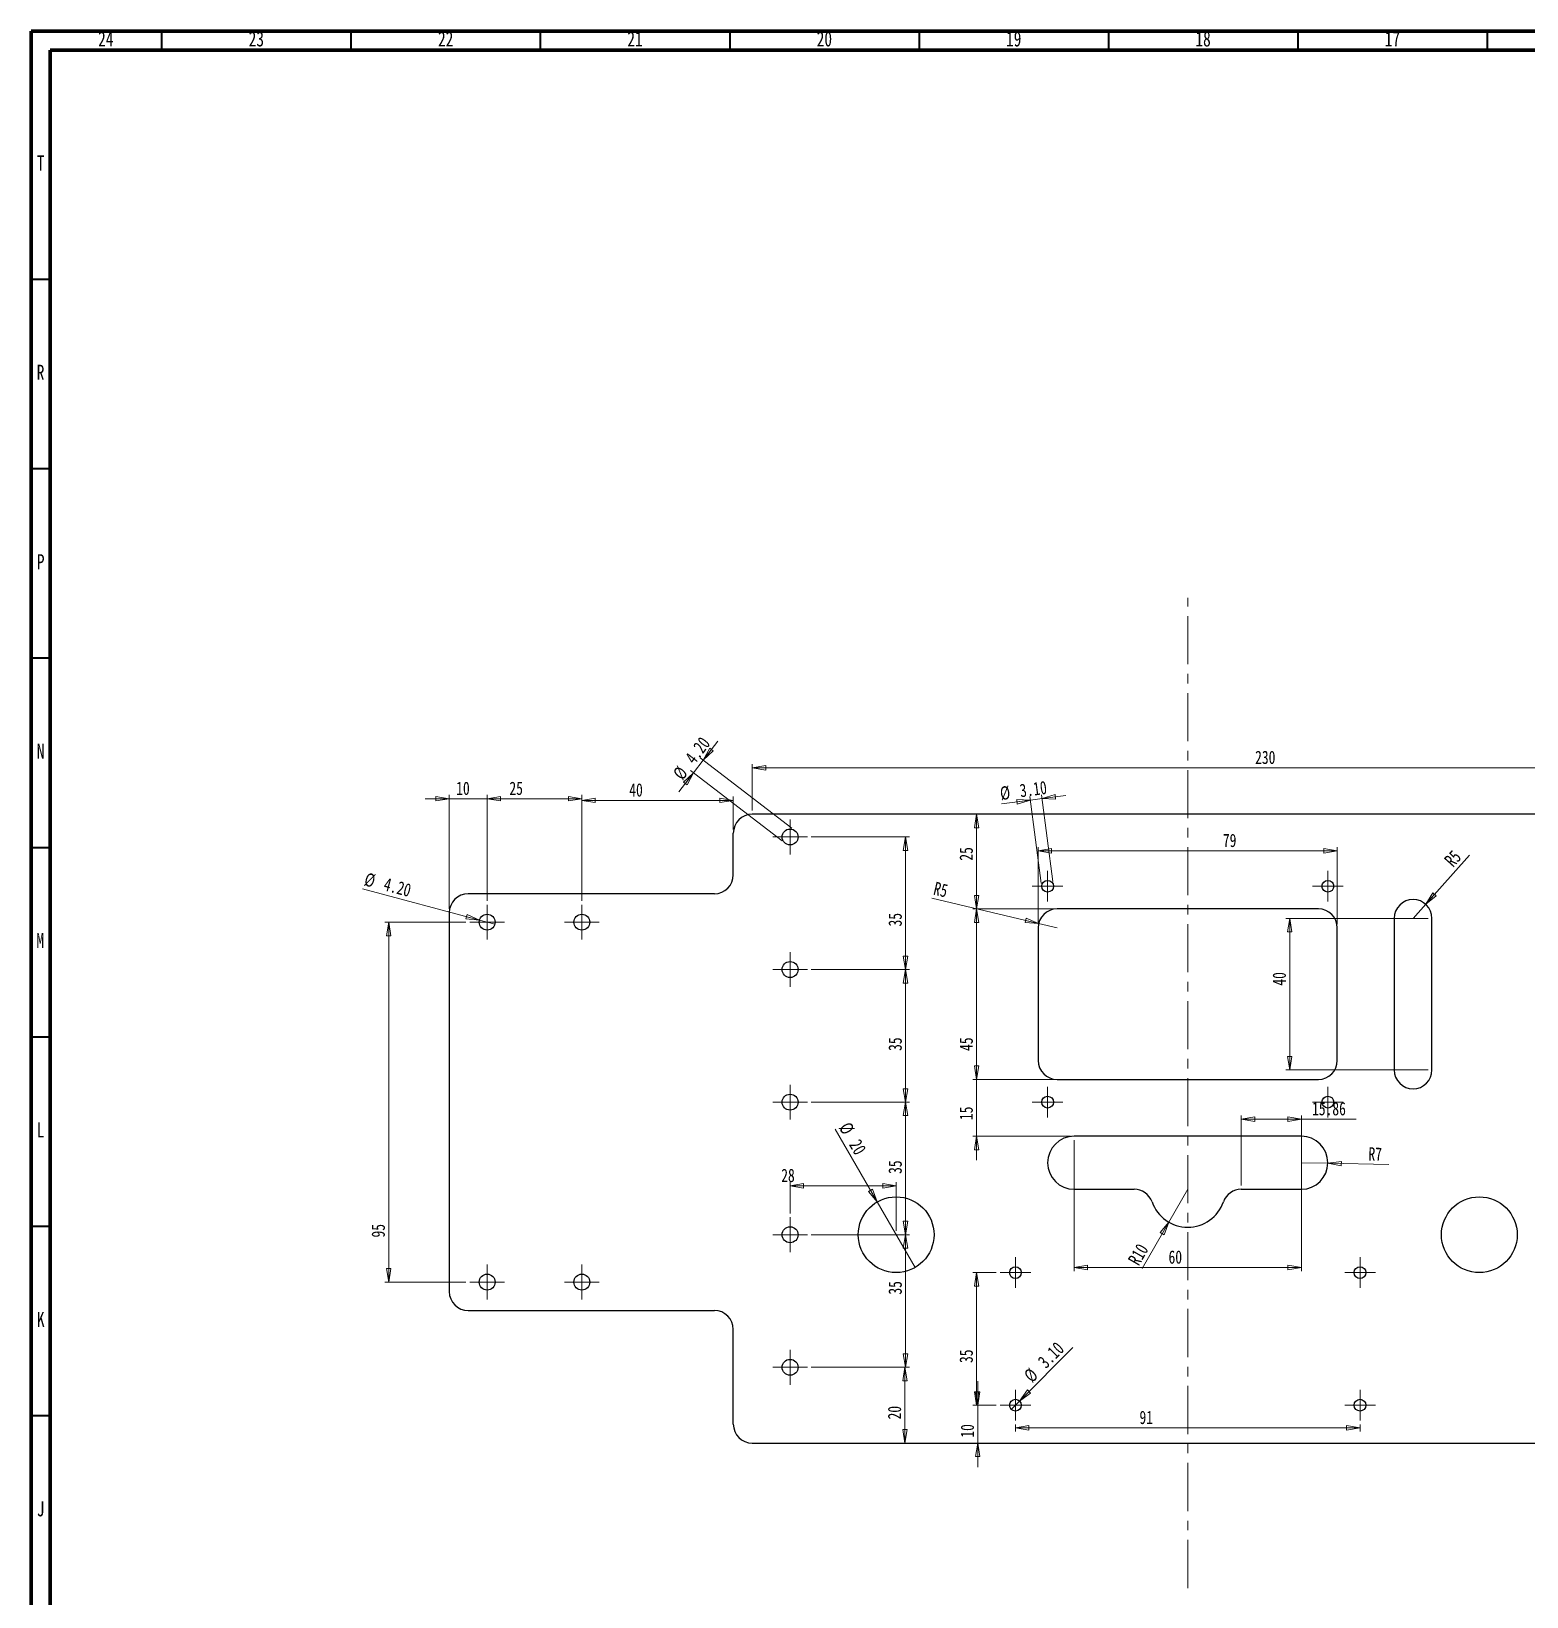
# Model space of a CAD drawing. Header units: millimetres. Extents: x 15 to 1184, y 5 to 836.
# Drawn here: x 15 to 409.9, y 422.8 to 836 of the extents above; entities that cross this region are included whole.
import ezdxf

# ---------------------------------------------------------------- set-up
doc = ezdxf.new("R2010")
doc.units = ezdxf.units.MM
doc.linetypes.add('CENTERX2', pattern=[20.32, 12.7, -2.54, 2.54, -2.54])
doc.styles.add('SLDTEXTSTYLE0', font='TXT', dxfattribs={"width": 0.75})
doc.dimstyles.new('SLDDIMSTYLE0', dxfattribs={"dimtxt": 3.5, "dimasz": 3.556, "dimexe": 0, "dimexo": 0.0625, "dimgap": 0.875, "dimtad": 1, "dimrnd": 1e-09, "dimzin": 12, "dimdsep": 46, "dimtxsty": 'SLDTEXTSTYLE0', "dimblk1": 'CLOSED', "dimblk2": 'CLOSED', "dimsah": 1, "dimcen": 0.09, "dimadec": 0, "dimazin": 3, "dimtfac": 1, "dimtofl": 0, "dimtmove": 0, "dimatfit": 3, "dimldrblk": 'CLOSED', "dimfxl": 1, "dimfrac": 2, "dimtolj": 1, "dimtzin": 12, "dimarcsym": 0})
doc.dimstyles.new('SLDDIMSTYLE1', dxfattribs={"dimtxt": 3.5, "dimasz": 3.556, "dimexe": 0, "dimexo": 0.0625, "dimgap": 0.875, "dimtad": 1, "dimrnd": 1e-09, "dimzin": 12, "dimdsep": 46, "dimtxsty": 'SLDTEXTSTYLE0', "dimblk1": 'CLOSED', "dimblk2": 'CLOSED', "dimsah": 1, "dimcen": 0.09, "dimadec": 0, "dimazin": 3, "dimtfac": 1, "dimtmove": 0, "dimatfit": 0, "dimldrblk": 'CLOSED', "dimfxl": 1, "dimfrac": 2, "dimtolj": 1, "dimtzin": 12, "dimarcsym": 0})
doc.dimstyles.new('SLDDIMSTYLE2', dxfattribs={"dimtxt": 3.5, "dimasz": 3.556, "dimexe": 0, "dimexo": 0.0625, "dimgap": 0.875, "dimtad": 1, "dimrnd": 1e-09, "dimzin": 4, "dimdsep": 46, "dimtxsty": 'SLDTEXTSTYLE0', "dimblk1": 'NONE', "dimblk2": 'CLOSED', "dimsah": 1, "dimcen": 0, "dimadec": 0, "dimazin": 1, "dimtfac": 1, "dimtmove": 0, "dimatfit": 3, "dimldrblk": 'NONE', "dimfxl": 1, "dimfrac": 2, "dimtolj": 1, "dimtzin": 12, "dimarcsym": 0})
doc.dimstyles.new('SLDDIMSTYLE3', dxfattribs={"dimtxt": 3.5, "dimasz": 3.556, "dimexe": 0, "dimexo": 0.0625, "dimgap": 0.875, "dimtad": 1, "dimrnd": 1e-09, "dimzin": 4, "dimdsep": 46, "dimtxsty": 'SLDTEXTSTYLE0', "dimblk1": 'CLOSED', "dimblk2": 'CLOSED', "dimsah": 1, "dimcen": 0.09, "dimadec": 0, "dimazin": 1, "dimtfac": 1, "dimtmove": 0, "dimatfit": 0, "dimldrblk": 'CLOSED', "dimfxl": 1, "dimfrac": 2, "dimtolj": 1, "dimtzin": 12, "dimarcsym": 0})
doc.dimstyles.new('SLDDIMSTYLE4', dxfattribs={"dimtxt": 3.5, "dimasz": 3.556, "dimexe": 0, "dimexo": 0.0625, "dimgap": 0.875, "dimtad": 1, "dimrnd": 1e-09, "dimzin": 12, "dimdsep": 46, "dimtxsty": 'SLDTEXTSTYLE0', "dimblk1": 'CLOSED', "dimblk2": 'CLOSED', "dimsah": 1, "dimcen": 0, "dimadec": 0, "dimazin": 3, "dimtfac": 1, "dimtofl": 0, "dimtmove": 0, "dimatfit": 3, "dimldrblk": 'CLOSED', "dimfxl": 1, "dimfrac": 2, "dimtolj": 1, "dimtzin": 12, "dimarcsym": 0})
doc.dimstyles.new('SLDDIMSTYLE5', dxfattribs={"dimtxt": 3.5, "dimasz": 3.556, "dimexe": 0, "dimexo": 0.0625, "dimgap": 0.875, "dimtad": 1, "dimrnd": 1e-09, "dimzin": 12, "dimdsep": 46, "dimtxsty": 'SLDTEXTSTYLE0', "dimblk1": 'NONE', "dimblk2": 'CLOSED', "dimsah": 1, "dimcen": 0, "dimadec": 0, "dimazin": 3, "dimtfac": 1, "dimtmove": 0, "dimatfit": 3, "dimldrblk": 'NONE', "dimfxl": 1, "dimfrac": 2, "dimtolj": 1, "dimtzin": 12, "dimarcsym": 0})

# ---------------------------------------------------------------- blocks, each defined once
blk = doc.blocks.new('_Closed')
at = {"color": 0, "linetype": 'ByBlock', "lineweight": -2}
for p, q in [((-1, 0.166667), (0, 0)), ((-1, 0.166667), (-1, -0.166667)), ((0, 0), (-1, -0.166667)), ((0, 0), (-1, 0))]:
    blk.add_line(p, q, dxfattribs=at)
blk = doc.blocks.new('_D_2')
at = {"color": 7, "linetype": 'Continuous', "lineweight": 18}
for q in [(102.42, 609.66), (137.4, 600.29)]:
    blk.add_line((133.34, 601.37), q, dxfattribs=at)
at = {"color": 7, "linetype": 'Continuous', "lineweight": 18, "xscale": 3.556, "yscale": 3.556, "rotation": 345}
blk.add_blockref('_Closed', (133.34, 601.37, -1.5), dxfattribs=at)
at = {"color": 7, "linetype": 'Continuous', "lineweight": 18, "char_height": 3.5, "attachment_point": 1, "rotation": 345, "style": 'SLDTEXTSTYLE0'}
for s, insert in [('%%c', (103.59, 614)), ('4.20', (108.7, 612.69))]:
    blk.add_mtext(s, dxfattribs=dict(at, insert=insert))
blk = doc.blocks.new('_None')
blk = doc.blocks.new('_D_3')
at = {"color": 7, "linetype": 'Continuous', "lineweight": 18}
for p, q in [((192.45, 643.57), (196.31, 648.61)), ((213.3, 622.27), (189.1, 640.84)), ((189.89, 640.24), (192.45, 643.57)), ((215.85, 625.61), (191.65, 644.18)), ((189.89, 640.24), (186.02, 635.2))]:
    blk.add_line(p, q, dxfattribs=at)
at = {"color": 7, "linetype": 'Continuous', "lineweight": 18, "xscale": 3.556, "yscale": 3.556}
for p, rotation in [((192.45, 643.57, -1.5), 232.5), ((189.89, 640.24, -1.5), 52.5)]:
    blk.add_blockref('_Closed', p, dxfattribs=dict(at, rotation=rotation))
at = {"color": 7, "linetype": 'Continuous', "lineweight": 18, "char_height": 3.5, "attachment_point": 1, "rotation": 52.5, "style": 'SLDTEXTSTYLE0'}
for s, insert in [('4.20', (187.35, 644.43)), ('%%c', (184.18, 640.21))]:
    blk.add_mtext(s, dxfattribs=dict(at, insert=insert))
blk = doc.blocks.new('_D_4')
at = {"color": 7, "linetype": 'Continuous', "lineweight": 18}
for p, q in [((278.81, 633.06), (271.17, 632.05)), ((281.7, 611.12), (278.68, 634.05)), ((278.81, 633.06), (281.89, 633.46)), ((284.77, 611.53), (281.76, 634.45)), ((281.89, 633.46), (288.18, 634.29))]:
    blk.add_line(p, q, dxfattribs=at)
at = {"color": 7, "linetype": 'Continuous', "lineweight": 18, "xscale": 3.556, "yscale": 3.556}
for p, rotation in [((278.81, 633.06, -1.5), 7.5), ((281.89, 633.46, -1.5), 187.5)]:
    blk.add_blockref('_Closed', p, dxfattribs=dict(at, rotation=rotation))
at = {"color": 7, "linetype": 'Continuous', "lineweight": 18, "char_height": 3.5, "attachment_point": 1, "rotation": 7.5, "style": 'SLDTEXTSTYLE0'}
for s, insert in [('%%c', (270.59, 636.52)), ('3.10', (275.81, 637.27))]:
    blk.add_mtext(s, dxfattribs=dict(at, insert=insert))
blk = doc.blocks.new('_D_5')
at = {"color": 7, "linetype": 'Continuous', "lineweight": 18}
for p, q in [((205.37, 630.33), (205.37, 642.58)), ((435.37, 641.58), (205.37, 641.58)), ((435.37, 630.33), (435.37, 642.58))]:
    blk.add_line(p, q, dxfattribs=at)
at = {"color": 7, "linetype": 'Continuous', "lineweight": 18, "xscale": 3.556, "yscale": 3.556, "rotation": 180}
blk.add_blockref('_Closed', (205.37, 641.58, -1.5), dxfattribs=at)
at = {"color": 7, "linetype": 'Continuous', "lineweight": 18, "xscale": 3.556, "yscale": 3.556}
blk.add_blockref('_Closed', (435.37, 641.58, -1.5), dxfattribs=at)
at = {"color": 7, "linetype": 'Continuous', "lineweight": 18, "insert": (338.16, 646.1), "char_height": 3.5, "attachment_point": 1, "style": 'SLDTEXTSTYLE0'}
blk.add_mtext('230', dxfattribs=at)
blk = doc.blocks.new('_D_9')
at = {"color": 7, "linetype": 'Continuous', "lineweight": 18}
for p, q in [((383.87, 601.83), (346.3, 601.83)), ((347.3, 561.83), (347.3, 601.83)), ((383.87, 561.83), (346.3, 561.83))]:
    blk.add_line(p, q, dxfattribs=at)
at = {"color": 7, "linetype": 'Continuous', "lineweight": 18, "xscale": 3.556, "yscale": 3.556}
for p, rotation in [((347.3, 601.83, -1.5), 90), ((347.3, 561.83, -1.5), 270)]:
    blk.add_blockref('_Closed', p, dxfattribs=dict(at, rotation=rotation))
at = {"color": 7, "linetype": 'Continuous', "lineweight": 18, "insert": (342.78, 584.08), "char_height": 3.5, "attachment_point": 1, "rotation": 90, "style": 'SLDTEXTSTYLE0'}
blk.add_mtext('40', dxfattribs=at)
blk = doc.blocks.new('_D_10')
at = {"color": 7, "linetype": 'Continuous', "lineweight": 18}
for q in [(394.8, 618.53), (379.87, 601.83)]:
    blk.add_line((383.2, 605.56), q, dxfattribs=at)
at = {"color": 7, "linetype": 'Continuous', "lineweight": 18, "xscale": 3.556, "yscale": 3.556, "rotation": 228.1867413728}
blk.add_blockref('_Closed', (383.2, 605.56, -1.5), dxfattribs=at)
at = {"color": 7, "linetype": 'Continuous', "lineweight": 18, "insert": (387.85, 617.48), "char_height": 3.5, "attachment_point": 1, "rotation": 48.1867, "style": 'SLDTEXTSTYLE0'}
blk.add_mtext('R5', dxfattribs=at)
blk = doc.blocks.new('_D_11')
at = {"color": 7, "linetype": 'Continuous', "lineweight": 18}
for q in [(320.37, 530.33), (308.31, 509.44)]:
    blk.add_line((315.37, 521.67), q, dxfattribs=at)
at = {"color": 7, "linetype": 'Continuous', "lineweight": 18, "xscale": 3.556, "yscale": 3.556, "rotation": 60}
blk.add_blockref('_Closed', (315.37, 521.67, -1.5), dxfattribs=at)
at = {"color": 7, "linetype": 'Continuous', "lineweight": 18, "insert": (304.42, 511.68), "char_height": 3.5, "attachment_point": 1, "rotation": 60, "style": 'SLDTEXTSTYLE0'}
blk.add_mtext('R10', dxfattribs=at)
blk = doc.blocks.new('_D_12')
at = {"color": 7, "linetype": 'Continuous', "lineweight": 18}
for p, q in [((334.51, 531.33), (334.51, 549.84)), ((350.37, 531.33), (350.37, 549.84)), ((334.51, 548.84), (350.37, 548.84)), ((350.37, 548.84), (364.84, 548.84))]:
    blk.add_line(p, q, dxfattribs=at)
at = {"color": 7, "linetype": 'Continuous', "lineweight": 18, "xscale": 3.556, "yscale": 3.556, "rotation": 180}
blk.add_blockref('_Closed', (334.51, 548.84, -1.5), dxfattribs=at)
at = {"color": 7, "linetype": 'Continuous', "lineweight": 18, "xscale": 3.556, "yscale": 3.556}
blk.add_blockref('_Closed', (350.37, 548.84, -1.5), dxfattribs=at)
at = {"color": 7, "linetype": 'Continuous', "lineweight": 18, "insert": (353.2, 553.35), "char_height": 3.5, "attachment_point": 1, "style": 'SLDTEXTSTYLE0'}
blk.add_mtext('15.86', dxfattribs=at)
blk = doc.blocks.new('_D_13')
at = {"color": 7, "linetype": 'Continuous', "lineweight": 18}
for q in [(350.37, 537.33), (373.46, 536.83)]:
    blk.add_line((357.37, 537.18), q, dxfattribs=at)
at = {"color": 7, "linetype": 'Continuous', "lineweight": 18, "xscale": 3.556, "yscale": 3.556, "rotation": 178.7456499524}
blk.add_blockref('_Closed', (357.37, 537.18, -1.5), dxfattribs=at)
at = {"color": 7, "linetype": 'Continuous', "lineweight": 18, "insert": (368.14, 541.43), "char_height": 3.5, "attachment_point": 1, "rotation": 358.7456, "style": 'SLDTEXTSTYLE0'}
blk.add_mtext('R7', dxfattribs=at)
blk = doc.blocks.new('_D_14')
at = {"color": 7, "linetype": 'Continuous', "lineweight": 18}
for q in [(252.78, 607.18), (285.87, 599.33)]:
    blk.add_line((281, 600.49), q, dxfattribs=at)
at = {"color": 7, "linetype": 'Continuous', "lineweight": 18, "xscale": 3.556, "yscale": 3.556, "rotation": 346.6497968435}
blk.add_blockref('_Closed', (281, 600.49, -1.5), dxfattribs=at)
at = {"color": 7, "linetype": 'Continuous', "lineweight": 18, "insert": (253.82, 611.56), "char_height": 3.5, "attachment_point": 1, "rotation": 346.6498, "style": 'SLDTEXTSTYLE0'}
blk.add_mtext('R5', dxfattribs=at)
blk = doc.blocks.new('_D_15')
at = {"color": 7, "linetype": 'Continuous', "lineweight": 18}
for p, q in [((220.97, 623.33), (246.86, 623.33)), ((245.86, 623.33), (245.86, 588.33)), ((220.97, 588.33), (246.86, 588.33))]:
    blk.add_line(p, q, dxfattribs=at)
at = {"color": 7, "linetype": 'Continuous', "lineweight": 18, "xscale": 3.556, "yscale": 3.556}
for p, rotation in [((245.86, 623.33, -1.5), 90), ((245.86, 588.33, -1.5), 270)]:
    blk.add_blockref('_Closed', p, dxfattribs=dict(at, rotation=rotation))
at = {"color": 7, "linetype": 'Continuous', "lineweight": 18, "insert": (241.35, 599.7), "char_height": 3.5, "attachment_point": 1, "rotation": 90, "style": 'SLDTEXTSTYLE0'}
blk.add_mtext('35', dxfattribs=at)
blk = doc.blocks.new('_D_16')
at = {"color": 7, "linetype": 'Continuous', "lineweight": 18}
for p, q in [((220.97, 588.33), (246.86, 588.33)), ((245.86, 553.33), (245.86, 588.33)), ((220.97, 553.33), (246.86, 553.33))]:
    blk.add_line(p, q, dxfattribs=at)
at = {"color": 7, "linetype": 'Continuous', "lineweight": 18, "xscale": 3.556, "yscale": 3.556}
for p, rotation in [((245.86, 588.33, -1.5), 90), ((245.86, 553.33, -1.5), 270)]:
    blk.add_blockref('_Closed', p, dxfattribs=dict(at, rotation=rotation))
at = {"color": 7, "linetype": 'Continuous', "lineweight": 18, "insert": (241.35, 566.85), "char_height": 3.5, "attachment_point": 1, "rotation": 90, "style": 'SLDTEXTSTYLE0'}
blk.add_mtext('35', dxfattribs=at)
blk = doc.blocks.new('_D_17')
at = {"color": 7, "linetype": 'Continuous', "lineweight": 18}
for p, q in [((220.97, 553.33), (246.86, 553.33)), ((245.86, 553.33), (245.86, 518.33)), ((220.97, 518.33), (246.86, 518.33))]:
    blk.add_line(p, q, dxfattribs=at)
at = {"color": 7, "linetype": 'Continuous', "lineweight": 18, "xscale": 3.556, "yscale": 3.556}
for p, rotation in [((245.86, 553.33, -1.5), 90), ((245.86, 518.33, -1.5), 270)]:
    blk.add_blockref('_Closed', p, dxfattribs=dict(at, rotation=rotation))
at = {"color": 7, "linetype": 'Continuous', "lineweight": 18, "insert": (241.35, 534.38), "char_height": 3.5, "attachment_point": 1, "rotation": 90, "style": 'SLDTEXTSTYLE0'}
blk.add_mtext('35', dxfattribs=at)
blk = doc.blocks.new('_D_18')
at = {"color": 7, "linetype": 'Continuous', "lineweight": 18}
for p, q in [((220.97, 518.33), (246.86, 518.33)), ((245.86, 518.33), (245.86, 483.33)), ((220.97, 483.33), (246.86, 483.33))]:
    blk.add_line(p, q, dxfattribs=at)
at = {"color": 7, "linetype": 'Continuous', "lineweight": 18, "xscale": 3.556, "yscale": 3.556}
for p, rotation in [((245.86, 518.33, -1.5), 90), ((245.86, 483.33, -1.5), 270)]:
    blk.add_blockref('_Closed', p, dxfattribs=dict(at, rotation=rotation))
at = {"color": 7, "linetype": 'Continuous', "lineweight": 18, "insert": (241.35, 502.52), "char_height": 3.5, "attachment_point": 1, "rotation": 90, "style": 'SLDTEXTSTYLE0'}
blk.add_mtext('35', dxfattribs=at)
blk = doc.blocks.new('_D_19')
at = {"color": 7, "linetype": 'Continuous', "lineweight": 18}
for p, q in [((290.37, 543.33), (290.37, 508.69)), ((350.37, 543.33), (350.37, 508.69)), ((350.37, 509.69), (290.37, 509.69))]:
    blk.add_line(p, q, dxfattribs=at)
at = {"color": 7, "linetype": 'Continuous', "lineweight": 18, "xscale": 3.556, "yscale": 3.556, "rotation": 180}
blk.add_blockref('_Closed', (290.37, 509.69, -1.5), dxfattribs=at)
at = {"color": 7, "linetype": 'Continuous', "lineweight": 18, "xscale": 3.556, "yscale": 3.556}
blk.add_blockref('_Closed', (350.37, 509.69, -1.5), dxfattribs=at)
at = {"color": 7, "linetype": 'Continuous', "lineweight": 18, "insert": (315.3, 514.2), "char_height": 3.5, "attachment_point": 1, "style": 'SLDTEXTSTYLE0'}
blk.add_mtext('60', dxfattribs=at)
blk = doc.blocks.new('_D_20')
at = {"color": 7, "linetype": 'Continuous', "lineweight": 18}
for p, q in [((269.82, 508.33), (263.62, 508.33)), ((264.62, 508.33), (264.62, 473.33)), ((269.82, 473.33), (263.62, 473.33))]:
    blk.add_line(p, q, dxfattribs=at)
at = {"color": 7, "linetype": 'Continuous', "lineweight": 18, "xscale": 3.556, "yscale": 3.556}
for p, rotation in [((264.62, 508.33, -1.5), 90), ((264.62, 473.33, -1.5), 270)]:
    blk.add_blockref('_Closed', p, dxfattribs=dict(at, rotation=rotation))
at = {"color": 7, "linetype": 'Continuous', "lineweight": 18, "insert": (260.11, 484.47), "char_height": 3.5, "attachment_point": 1, "rotation": 90, "style": 'SLDTEXTSTYLE0'}
blk.add_mtext('35', dxfattribs=at)
blk = doc.blocks.new('_D_21')
at = {"color": 7, "linetype": 'Continuous', "lineweight": 18}
for q in [(290.06, 488.53), (273.77, 472.24)]:
    blk.add_line((275.96, 474.43), q, dxfattribs=at)
at = {"color": 7, "linetype": 'Continuous', "lineweight": 18, "xscale": 3.556, "yscale": 3.556, "rotation": 225}
blk.add_blockref('_Closed', (275.96, 474.43, -1.5), dxfattribs=at)
at = {"color": 7, "linetype": 'Continuous', "lineweight": 18, "char_height": 3.5, "attachment_point": 1, "rotation": 45, "style": 'SLDTEXTSTYLE0'}
for s, insert in [('3.10', (280.47, 485.32)), ('%%c', (276.78, 481.55))]:
    blk.add_mtext(s, dxfattribs=dict(at, insert=insert))
blk = doc.blocks.new('_D_22')
at = {"color": 7, "linetype": 'Continuous', "lineweight": 18}
for p, q in [((284.87, 604.33), (263.62, 604.33)), ((264.62, 604.33), (264.62, 559.33)), ((284.87, 559.33), (263.62, 559.33))]:
    blk.add_line(p, q, dxfattribs=at)
at = {"color": 7, "linetype": 'Continuous', "lineweight": 18, "xscale": 3.556, "yscale": 3.556}
for p, rotation in [((264.62, 604.33, -1.5), 90), ((264.62, 559.33, -1.5), 270)]:
    blk.add_blockref('_Closed', p, dxfattribs=dict(at, rotation=rotation))
at = {"color": 7, "linetype": 'Continuous', "lineweight": 18, "insert": (260.11, 566.85), "char_height": 3.5, "attachment_point": 1, "rotation": 90, "style": 'SLDTEXTSTYLE0'}
blk.add_mtext('45', dxfattribs=at)
blk = doc.blocks.new('_D_23')
at = {"color": 7, "linetype": 'Continuous', "lineweight": 18}
for p, q in [((280.87, 600.33), (280.87, 620.65)), ((359.87, 600.33), (359.87, 620.65)), ((280.87, 619.65), (359.87, 619.65))]:
    blk.add_line(p, q, dxfattribs=at)
at = {"color": 7, "linetype": 'Continuous', "lineweight": 18, "xscale": 3.556, "yscale": 3.556, "rotation": 180}
blk.add_blockref('_Closed', (280.87, 619.65, -1.5), dxfattribs=at)
at = {"color": 7, "linetype": 'Continuous', "lineweight": 18, "xscale": 3.556, "yscale": 3.556}
blk.add_blockref('_Closed', (359.87, 619.65, -1.5), dxfattribs=at)
at = {"color": 7, "linetype": 'Continuous', "lineweight": 18, "insert": (329.65, 624.17), "char_height": 3.5, "attachment_point": 1, "style": 'SLDTEXTSTYLE0'}
blk.add_mtext('79', dxfattribs=at)
blk = doc.blocks.new('_D_26')
at = {"color": 7, "linetype": 'Continuous', "lineweight": 18}
for p, q in [((135.37, 606.43), (135.37, 634.42)), ((160.37, 633.42), (135.37, 633.42)), ((160.37, 606.43), (160.37, 634.42))]:
    blk.add_line(p, q, dxfattribs=at)
at = {"color": 7, "linetype": 'Continuous', "lineweight": 18, "xscale": 3.556, "yscale": 3.556, "rotation": 180}
blk.add_blockref('_Closed', (135.37, 633.42, -1.5), dxfattribs=at)
at = {"color": 7, "linetype": 'Continuous', "lineweight": 18, "xscale": 3.556, "yscale": 3.556}
blk.add_blockref('_Closed', (160.37, 633.42, -1.5), dxfattribs=at)
at = {"color": 7, "linetype": 'Continuous', "lineweight": 18, "insert": (141.25, 637.93), "char_height": 3.5, "attachment_point": 1, "style": 'SLDTEXTSTYLE0'}
blk.add_mtext('25', dxfattribs=at)
blk = doc.blocks.new('_D_27')
at = {"color": 7, "linetype": 'Continuous', "lineweight": 18}
for p, q in [((125.37, 633.42), (119.02, 633.42)), ((125.37, 604.33), (125.37, 634.42)), ((135.37, 633.42), (125.37, 633.42)), ((135.37, 606.43), (135.37, 634.42)), ((135.37, 633.42), (141.72, 633.42))]:
    blk.add_line(p, q, dxfattribs=at)
at = {"color": 7, "linetype": 'Continuous', "lineweight": 18, "xscale": 3.556, "yscale": 3.556}
blk.add_blockref('_Closed', (125.37, 633.42, -1.5), dxfattribs=at)
at = {"color": 7, "linetype": 'Continuous', "lineweight": 18, "xscale": 3.556, "yscale": 3.556, "rotation": 180}
blk.add_blockref('_Closed', (135.37, 633.42, -1.5), dxfattribs=at)
at = {"color": 7, "linetype": 'Continuous', "lineweight": 18, "insert": (127.2, 637.93), "char_height": 3.5, "attachment_point": 1, "style": 'SLDTEXTSTYLE0'}
blk.add_mtext('10', dxfattribs=at)
blk = doc.blocks.new('_D_28')
at = {"color": 7, "linetype": 'Continuous', "lineweight": 18}
for p, q in [((129.77, 600.83), (108.37, 600.83)), ((109.37, 600.83), (109.37, 505.83)), ((129.77, 505.83), (108.37, 505.83))]:
    blk.add_line(p, q, dxfattribs=at)
at = {"color": 7, "linetype": 'Continuous', "lineweight": 18, "xscale": 3.556, "yscale": 3.556}
for p, rotation in [((109.37, 600.83, -1.5), 90), ((109.37, 505.83, -1.5), 270)]:
    blk.add_blockref('_Closed', p, dxfattribs=dict(at, rotation=rotation))
at = {"color": 7, "linetype": 'Continuous', "lineweight": 18, "insert": (104.86, 517.6), "char_height": 3.5, "attachment_point": 1, "rotation": 90, "style": 'SLDTEXTSTYLE0'}
blk.add_mtext('95', dxfattribs=at)
blk = doc.blocks.new('_D_29')
at = {"color": 7, "linetype": 'Continuous', "lineweight": 18}
for p, q in [((160.37, 606.43), (160.37, 633.99)), ((160.37, 632.99), (200.37, 632.99)), ((200.37, 625.33), (200.37, 633.99))]:
    blk.add_line(p, q, dxfattribs=at)
at = {"color": 7, "linetype": 'Continuous', "lineweight": 18, "xscale": 3.556, "yscale": 3.556, "rotation": 180}
blk.add_blockref('_Closed', (160.37, 632.99, -1.5), dxfattribs=at)
at = {"color": 7, "linetype": 'Continuous', "lineweight": 18, "xscale": 3.556, "yscale": 3.556}
blk.add_blockref('_Closed', (200.37, 632.99, -1.5), dxfattribs=at)
at = {"color": 7, "linetype": 'Continuous', "lineweight": 18, "insert": (172.9, 637.5), "char_height": 3.5, "attachment_point": 1, "style": 'SLDTEXTSTYLE0'}
blk.add_mtext('40', dxfattribs=at)
blk = doc.blocks.new('_D_30')
at = {"color": 7, "linetype": 'Continuous', "lineweight": 18}
for p, q in [((220.97, 483.33), (246.69, 483.33)), ((245.69, 483.33), (245.69, 463.33))]:
    blk.add_line(p, q, dxfattribs=at)
at = {"color": 7, "linetype": 'Continuous', "lineweight": 18, "xscale": 3.556, "yscale": 3.556}
for p, rotation in [((245.69, 483.33, -1.5), 90), ((245.69, 463.33, -1.5), 270)]:
    blk.add_blockref('_Closed', p, dxfattribs=dict(at, rotation=rotation))
at = {"color": 7, "linetype": 'Continuous', "lineweight": 18, "insert": (241.18, 469.57), "char_height": 3.5, "attachment_point": 1, "rotation": 90, "style": 'SLDTEXTSTYLE0'}
blk.add_mtext('20', dxfattribs=at)
blk = doc.blocks.new('_D_31')
at = {"color": 7, "linetype": 'Continuous', "lineweight": 18}
for p, q in [((264.92, 473.33), (264.92, 479.68)), ((269.82, 473.33), (263.92, 473.33)), ((264.92, 473.33), (264.92, 463.33)), ((264.92, 463.33), (264.92, 456.98))]:
    blk.add_line(p, q, dxfattribs=at)
at = {"color": 7, "linetype": 'Continuous', "lineweight": 18, "xscale": 3.556, "yscale": 3.556}
for p, rotation in [((264.92, 473.33, -1.5), 270), ((264.92, 463.33, -1.5), 90)]:
    blk.add_blockref('_Closed', p, dxfattribs=dict(at, rotation=rotation))
at = {"color": 7, "linetype": 'Continuous', "lineweight": 18, "insert": (260.41, 464.76), "char_height": 3.5, "attachment_point": 1, "rotation": 90, "style": 'SLDTEXTSTYLE0'}
blk.add_mtext('10', dxfattribs=at)
blk = doc.blocks.new('_D_32')
at = {"color": 7, "linetype": 'Continuous', "lineweight": 18}
for p, q in [((274.87, 468.28), (274.87, 466.35)), ((274.87, 467.35), (365.87, 467.35)), ((365.87, 468.28), (365.87, 466.35))]:
    blk.add_line(p, q, dxfattribs=at)
at = {"color": 7, "linetype": 'Continuous', "lineweight": 18, "xscale": 3.556, "yscale": 3.556, "rotation": 180}
blk.add_blockref('_Closed', (274.87, 467.35, -1.5), dxfattribs=at)
at = {"color": 7, "linetype": 'Continuous', "lineweight": 18, "xscale": 3.556, "yscale": 3.556}
blk.add_blockref('_Closed', (365.87, 467.35, -1.5), dxfattribs=at)
at = {"color": 7, "linetype": 'Continuous', "lineweight": 18, "insert": (307.63, 471.86), "char_height": 3.5, "attachment_point": 1, "style": 'SLDTEXTSTYLE0'}
blk.add_mtext('91', dxfattribs=at)
blk = doc.blocks.new('_D_33')
at = {"color": 7, "linetype": 'Continuous', "lineweight": 18}
for p, q in [((264.62, 559.33), (264.62, 565.68)), ((284.87, 559.33), (263.62, 559.33)), ((264.62, 559.33), (264.62, 544.33)), ((289.37, 544.33), (263.62, 544.33)), ((264.62, 544.33), (264.62, 537.98))]:
    blk.add_line(p, q, dxfattribs=at)
at = {"color": 7, "linetype": 'Continuous', "lineweight": 18, "xscale": 3.556, "yscale": 3.556}
for p, rotation in [((264.62, 559.33, -1.5), 270), ((264.62, 544.33, -1.5), 90)]:
    blk.add_blockref('_Closed', p, dxfattribs=dict(at, rotation=rotation))
at = {"color": 7, "linetype": 'Continuous', "lineweight": 18, "insert": (260.11, 548.6), "char_height": 3.5, "attachment_point": 1, "rotation": 90, "style": 'SLDTEXTSTYLE0'}
blk.add_mtext('15', dxfattribs=at)
blk = doc.blocks.new('_D_34')
at = {"color": 7, "linetype": 'Continuous', "lineweight": 18}
for p, q in [((264.62, 604.33), (264.62, 629.33)), ((284.87, 604.33), (263.62, 604.33))]:
    blk.add_line(p, q, dxfattribs=at)
at = {"color": 7, "linetype": 'Continuous', "lineweight": 18, "xscale": 3.556, "yscale": 3.556}
for p, rotation in [((264.62, 629.33, -1.5), 90), ((264.62, 604.33, -1.5), 270)]:
    blk.add_blockref('_Closed', p, dxfattribs=dict(at, rotation=rotation))
at = {"color": 7, "linetype": 'Continuous', "lineweight": 18, "insert": (260.11, 617.07), "char_height": 3.5, "attachment_point": 1, "rotation": 90, "style": 'SLDTEXTSTYLE0'}
blk.add_mtext('25', dxfattribs=at)
blk = doc.blocks.new('_D_35')
at = {"color": 7, "linetype": 'Continuous', "lineweight": 18}
for q in [(227.29, 546.18), (248.37, 509.67)]:
    blk.add_line((238.37, 526.99), q, dxfattribs=at)
at = {"color": 7, "linetype": 'Continuous', "lineweight": 18, "xscale": 3.556, "yscale": 3.556, "rotation": 300}
blk.add_blockref('_Closed', (238.37, 526.99, -1.5), dxfattribs=at)
at = {"color": 7, "linetype": 'Continuous', "lineweight": 18, "char_height": 3.5, "attachment_point": 1, "rotation": 300, "style": 'SLDTEXTSTYLE0'}
for s, insert in [('%%c', (231.18, 548.43)), ('20', (233.87, 543.89))]:
    blk.add_mtext(s, dxfattribs=dict(at, insert=insert))
blk = doc.blocks.new('_D_36')
at = {"color": 7, "linetype": 'Continuous', "lineweight": 18}
for p, q in [((215.37, 523.93), (215.37, 532.23)), ((243.37, 531.23), (215.37, 531.23)), ((243.37, 519.33), (243.37, 532.23))]:
    blk.add_line(p, q, dxfattribs=at)
at = {"color": 7, "linetype": 'Continuous', "lineweight": 18, "xscale": 3.556, "yscale": 3.556, "rotation": 180}
blk.add_blockref('_Closed', (215.37, 531.23, -1.5), dxfattribs=at)
at = {"color": 7, "linetype": 'Continuous', "lineweight": 18, "xscale": 3.556, "yscale": 3.556}
blk.add_blockref('_Closed', (243.37, 531.23, -1.5), dxfattribs=at)
at = {"color": 7, "linetype": 'Continuous', "lineweight": 18, "insert": (213.03, 535.74), "char_height": 3.5, "attachment_point": 1, "style": 'SLDTEXTSTYLE0'}
blk.add_mtext('28', dxfattribs=at)
blk = doc.blocks.new('SW_CENTERMARKSYMBOL_0')
at = {"color": 0, "linetype": 'Continuous', "lineweight": 0}
for p, q in [((0, 2.5), (0, 4.6)), ((-2.5, 0), (-4.6, 0)), ((0, 0), (-2.5, 0)), ((0, 0), (0, 2.5)), ((0, 0), (0, -2.5)), ((0, 0), (2.5, 0)), ((2.5, 0), (4.6, 0)), ((0, -2.5), (0, -4.6))]:
    blk.add_line(p, q, dxfattribs=at)
blk = doc.blocks.new('SW_CENTERMARKSYMBOL_3')
at = {"color": 0, "linetype": 'Continuous', "lineweight": 0}
for p, q in [((0, 2.5), (0, 4.6)), ((-2.5, 0), (-4.6, 0)), ((0, 0), (-2.5, 0)), ((0, 0), (0, 2.5)), ((0, 0), (0, -2.5)), ((0, 0), (2.5, 0)), ((2.5, 0), (4.6, 0)), ((0, -2.5), (0, -4.6))]:
    blk.add_line(p, q, dxfattribs=at)
blk = doc.blocks.new('SW_CENTERMARKSYMBOL_4')
at = {"color": 0, "linetype": 'Continuous', "lineweight": 0}
for p, q in [((0, 2.5), (0, 4.6)), ((-2.5, 0), (-4.6, 0)), ((0, 0), (-2.5, 0)), ((0, 0), (0, 2.5)), ((0, 0), (0, -2.5)), ((0, 0), (2.5, 0)), ((2.5, 0), (4.6, 0)), ((0, -2.5), (0, -4.6))]:
    blk.add_line(p, q, dxfattribs=at)
blk = doc.blocks.new('SW_CENTERMARKSYMBOL_5')
at = {"color": 0, "linetype": 'Continuous', "lineweight": 0}
for p, q in [((0, 2.5), (0, 4.6)), ((-2.5, 0), (-4.6, 0)), ((0, 0), (-2.5, 0)), ((0, 0), (0, 2.5)), ((0, 0), (0, -2.5)), ((0, 0), (2.5, 0)), ((2.5, 0), (4.6, 0)), ((0, -2.5), (0, -4.6))]:
    blk.add_line(p, q, dxfattribs=at)
blk = doc.blocks.new('SW_CENTERMARKSYMBOL_8')
at = {"color": 0, "linetype": 'Continuous', "lineweight": 0}
for p, q in [((0, 2.5), (0, 4.6)), ((-2.5, 0), (-4.6, 0)), ((0, 0), (-2.5, 0)), ((0, 0), (0, 2.5)), ((0, 0), (0, -2.5)), ((0, 0), (2.5, 0)), ((2.5, 0), (4.6, 0)), ((0, -2.5), (0, -4.6))]:
    blk.add_line(p, q, dxfattribs=at)
blk = doc.blocks.new('SW_CENTERMARKSYMBOL_10')
at = {"color": 0, "linetype": 'Continuous', "lineweight": 0}
for p, q in [((-2.5, 0), (-4.05, 0)), ((0, 0), (-2.5, 0)), ((0, 2.5), (0, 4.05)), ((0, 0), (0, 2.5)), ((0, 0), (0, -2.5)), ((0, 0), (2.5, 0)), ((2.5, 0), (4.05, 0)), ((0, -2.5), (0, -4.05))]:
    blk.add_line(p, q, dxfattribs=at)
blk = doc.blocks.new('SW_CENTERMARKSYMBOL_11')
at = {"color": 0, "linetype": 'Continuous', "lineweight": 0}
for p, q in [((-2.5, 0), (-4.05, 0)), ((0, 0), (-2.5, 0)), ((0, 2.5), (0, 4.05)), ((0, 0), (0, 2.5)), ((0, 0), (0, -2.5)), ((0, 0), (2.5, 0)), ((2.5, 0), (4.05, 0)), ((0, -2.5), (0, -4.05))]:
    blk.add_line(p, q, dxfattribs=at)
blk = doc.blocks.new('SW_CENTERMARKSYMBOL_12')
at = {"color": 0, "linetype": 'Continuous', "lineweight": 0}
for p, q in [((-2.5, 0), (-4.05, 0)), ((0, 0), (-2.5, 0)), ((0, 2.5), (0, 4.05)), ((0, 0), (0, 2.5)), ((0, 0), (0, -2.5)), ((0, 0), (2.5, 0)), ((2.5, 0), (4.05, 0)), ((0, -2.5), (0, -4.05))]:
    blk.add_line(p, q, dxfattribs=at)
blk = doc.blocks.new('SW_CENTERMARKSYMBOL_13')
at = {"color": 0, "linetype": 'Continuous', "lineweight": 0}
for p, q in [((-2.5, 0), (-4.05, 0)), ((0, 0), (-2.5, 0)), ((0, 2.5), (0, 4.05)), ((0, 0), (0, 2.5)), ((0, 0), (0, -2.5)), ((0, 0), (2.5, 0)), ((2.5, 0), (4.05, 0)), ((0, -2.5), (0, -4.05))]:
    blk.add_line(p, q, dxfattribs=at)
blk = doc.blocks.new('SW_CENTERMARKSYMBOL_14')
at = {"color": 0, "linetype": 'Continuous', "lineweight": 0}
for p, q in [((-2.5, 0), (-4.05, 0)), ((0, 0), (-2.5, 0)), ((0, 2.5), (0, 4.05)), ((0, 0), (0, 2.5)), ((0, 0), (0, -2.5)), ((0, 0), (2.5, 0)), ((2.5, 0), (4.05, 0)), ((0, -2.5), (0, -4.05))]:
    blk.add_line(p, q, dxfattribs=at)
blk = doc.blocks.new('SW_CENTERMARKSYMBOL_15')
at = {"color": 0, "linetype": 'Continuous', "lineweight": 0}
for p, q in [((-2.5, 0), (-4.05, 0)), ((0, 0), (-2.5, 0)), ((0, 2.5), (0, 4.05)), ((0, 0), (0, 2.5)), ((0, 0), (0, -2.5)), ((0, 0), (2.5, 0)), ((2.5, 0), (4.05, 0)), ((0, -2.5), (0, -4.05))]:
    blk.add_line(p, q, dxfattribs=at)
blk = doc.blocks.new('SW_CENTERMARKSYMBOL_16')
at = {"color": 0, "linetype": 'Continuous', "lineweight": 0}
for p, q in [((-2.5, 0), (-4.05, 0)), ((0, 0), (-2.5, 0)), ((0, 2.5), (0, 4.05)), ((0, 0), (0, 2.5)), ((0, 0), (0, -2.5)), ((0, 0), (2.5, 0)), ((2.5, 0), (4.05, 0)), ((0, -2.5), (0, -4.05))]:
    blk.add_line(p, q, dxfattribs=at)
blk = doc.blocks.new('SW_CENTERMARKSYMBOL_17')
at = {"color": 0, "linetype": 'Continuous', "lineweight": 0}
for p, q in [((-2.5, 0), (-4.05, 0)), ((0, 0), (-2.5, 0)), ((0, 2.5), (0, 4.05)), ((0, 0), (0, 2.5)), ((0, 0), (0, -2.5)), ((0, 0), (2.5, 0)), ((2.5, 0), (4.05, 0)), ((0, -2.5), (0, -4.05))]:
    blk.add_line(p, q, dxfattribs=at)
blk = doc.blocks.new('SW_CENTERMARKSYMBOL_18')
at = {"color": 0, "linetype": 'Continuous', "lineweight": 0}
for p, q in [((0, 2.5), (0, 4.6)), ((-2.5, 0), (-4.6, 0)), ((0, 0), (-2.5, 0)), ((0, 0), (0, 2.5)), ((0, 0), (0, -2.5)), ((0, 0), (2.5, 0)), ((2.5, 0), (4.6, 0)), ((0, -2.5), (0, -4.6))]:
    blk.add_line(p, q, dxfattribs=at)
blk = doc.blocks.new('SW_CENTERMARKSYMBOL_19')
at = {"color": 0, "linetype": 'Continuous', "lineweight": 0}
for p, q in [((0, 2.5), (0, 4.6)), ((-2.5, 0), (-4.6, 0)), ((0, 0), (-2.5, 0)), ((0, 0), (0, 2.5)), ((0, 0), (0, -2.5)), ((0, 0), (2.5, 0)), ((2.5, 0), (4.6, 0)), ((0, -2.5), (0, -4.6))]:
    blk.add_line(p, q, dxfattribs=at)
blk = doc.blocks.new('SW_CENTERMARKSYMBOL_20')
at = {"color": 0, "linetype": 'Continuous', "lineweight": 0}
for p, q in [((0, 2.5), (0, 4.6)), ((-2.5, 0), (-4.6, 0)), ((0, 0), (-2.5, 0)), ((0, 0), (0, 2.5)), ((0, 0), (0, -2.5)), ((0, 0), (2.5, 0)), ((2.5, 0), (4.6, 0)), ((0, -2.5), (0, -4.6))]:
    blk.add_line(p, q, dxfattribs=at)
blk = doc.blocks.new('SW_CENTERMARKSYMBOL_21')
at = {"color": 0, "linetype": 'Continuous', "lineweight": 0}
for p, q in [((0, 2.5), (0, 4.6)), ((-2.5, 0), (-4.6, 0)), ((0, 0), (-2.5, 0)), ((0, 0), (0, 2.5)), ((0, 0), (0, -2.5)), ((0, 0), (2.5, 0)), ((2.5, 0), (4.6, 0)), ((0, -2.5), (0, -4.6))]:
    blk.add_line(p, q, dxfattribs=at)

msp = doc.modelspace()

# ---------------------------------------------------------------- linework, layer by layer
at = {"color": 7, "linetype": 'Continuous', "lineweight": 70}
for p, q in [((15, 5), (15, 836)), ((15, 836), (1184, 836)), ((20, 10), (20, 831)), ((20, 831), (1179, 831))]:
    msp.add_line(p, q, dxfattribs=at)
at = {"color": 7, "linetype": 'Continuous', "lineweight": 35}
for p, q in [((49.5, 831), (49.5, 836)), ((99.5, 831), (99.5, 836)), ((149.5, 831), (149.5, 836)), ((199.5, 831), (199.5, 836)), ((249.5, 831), (249.5, 836)), ((299.5, 831), (299.5, 836)), ((349.5, 831), (349.5, 836)), ((399.5, 831), (399.5, 836)), ((20, 770.5), (15, 770.5)), ((20, 720.5), (15, 720.5)), ((20, 670.5), (15, 670.5)), ((20, 620.5), (15, 620.5)), ((20, 570.5), (15, 570.5)), ((20, 520.5), (15, 520.5)), ((20, 470.5), (15, 470.5))]:
    msp.add_line(p, q, dxfattribs=at)
at = {"color": 7, "linetype": 'CENTERX2', "lineweight": 18}
msp.add_line((320.368, 425.066), (320.368, 686.478), dxfattribs=at)
at = {"color": 7, "linetype": 'Continuous', "lineweight": 25}
for p, q in [((435.368, 629.331), (205.368, 629.331)), ((200.368, 613.331), (200.368, 624.331)), ((195.368, 608.331), (130.368, 608.331)), ((125.368, 603.331), (125.368, 503.331)), ((354.868, 604.331), (285.868, 604.331)), ((280.868, 599.331), (280.868, 564.331)), ((359.868, 564.331), (359.868, 599.331)), ((374.868, 601.831), (374.868, 561.831)), ((384.868, 561.831), (384.868, 601.831)), ((285.868, 559.331), (354.868, 559.331)), ((350.368, 544.331), (290.368, 544.331)), ((290.368, 530.331), (306.226, 530.331)), ((334.51, 530.331), (350.368, 530.331)), ((130.368, 498.331), (195.368, 498.331)), ((200.368, 468.331), (200.368, 493.331)), ((205.368, 463.331), (435.368, 463.331))]:
    msp.add_line(p, q, dxfattribs=at)
for centre, radius in [((215.368, 623.331), 2.1), ((283.368, 610.331), 1.55), ((357.368, 610.331), 1.55), ((135.368, 600.831), 2.1), ((160.368, 600.831), 2.1), ((215.368, 588.331), 2.1), ((215.368, 553.331), 2.1), ((283.368, 553.331), 1.55), ((357.368, 553.331), 1.55), ((243.368, 518.331), 10), ((397.368, 518.331), 10), ((215.368, 518.331), 2.1), ((274.868, 508.331), 1.55), ((365.868, 508.331), 1.55), ((135.368, 505.831), 2.1), ((160.368, 505.831), 2.1), ((215.368, 483.331), 2.1), ((274.868, 473.331), 1.55), ((365.868, 473.331), 1.55)]:
    msp.add_circle(centre, radius, dxfattribs=at)
for centre, radius, start, end in [((205.368, 624.331), 5, 90, 180), ((195.368, 613.331), 5, 270, 0), ((130.368, 603.331), 5, 90, 180), ((285.868, 599.331), 5, 90, 180), ((354.868, 599.331), 5, 0, 90), ((379.868, 601.831), 5, 360, 180), ((285.868, 564.331), 5, 180, 270), ((354.868, 564.331), 5, 270, 0), ((379.868, 561.831), 5, 180, 0), ((290.368, 537.331), 7, 90, 270), ((350.368, 537.331), 7, 270, 90), ((306.226, 525.331), 5, 19.47122, 90), ((334.51, 525.331), 5, 90, 160.52878), ((320.368, 530.331), 10, 199.47122, 340.52878), ((130.368, 503.331), 5, 180, 270), ((195.368, 493.331), 5, 0, 90), ((205.368, 468.331), 5, 180, 270)]:
    msp.add_arc(centre, radius, start, end, dxfattribs=at)

# ---------------------------------------------------------------- block references
at = {"color": 7, "linetype": 'Continuous', "lineweight": 0}
for name, p in [('SW_CENTERMARKSYMBOL_8', (215.368, 623.331)), ('SW_CENTERMARKSYMBOL_17', (283.368, 610.331)), ('SW_CENTERMARKSYMBOL_16', (357.368, 610.331)), ('SW_CENTERMARKSYMBOL_18', (135.368, 600.831)), ('SW_CENTERMARKSYMBOL_20', (160.368, 600.831)), ('SW_CENTERMARKSYMBOL_0', (215.368, 588.331)), ('SW_CENTERMARKSYMBOL_5', (215.368, 553.331)), ('SW_CENTERMARKSYMBOL_14', (283.368, 553.331)), ('SW_CENTERMARKSYMBOL_15', (357.368, 553.331)), ('SW_CENTERMARKSYMBOL_4', (215.368, 518.331)), ('SW_CENTERMARKSYMBOL_19', (135.368, 505.831)), ('SW_CENTERMARKSYMBOL_21', (160.368, 505.831)), ('SW_CENTERMARKSYMBOL_13', (274.868, 508.331)), ('SW_CENTERMARKSYMBOL_12', (365.868, 508.331)), ('SW_CENTERMARKSYMBOL_3', (215.368, 483.331)), ('SW_CENTERMARKSYMBOL_11', (274.868, 473.331)), ('SW_CENTERMARKSYMBOL_10', (365.868, 473.331))]:
    msp.add_blockref(name, p, dxfattribs=at)

# ---------------------------------------------------------------- texts
at = {"color": 7, "linetype": 'Continuous', "lineweight": 0, "attachment_point": 2, "style": 'SLDTEXTSTYLE0'}
for s, insert, char_height in [('24', (34.67, 835.971), 3.9688), ('23', (74.42, 835.971), 3.9688), ('22', (124.42, 835.971), 3.9688), ('21', (174.42, 835.971), 3.9688), ('20', (224.42, 835.971), 3.9688), ('19', (274.42, 835.971), 3.9688), ('18', (324.42, 835.971), 3.9688), ('17', (374.42, 835.971), 3.9688), ('T', (17.488, 803.221), 3.969), ('R', (17.444, 747.971), 3.969), ('P', (17.485, 697.971), 3.969), ('N', (17.464, 647.971), 3.969), ('M', (17.362, 597.971), 3.969), ('L', (17.455, 547.971), 3.969), ('K', (17.489, 497.971), 3.969), ('J', (17.465, 447.971), 3.969)]:
    msp.add_mtext(s, dxfattribs=dict(at, insert=insert, char_height=char_height))

# ---------------------------------------------------------------- dimensions: what is measured, and where the dimension line sits
at = {"color": 7, "linetype": 'Continuous', "lineweight": 18}
for base, p1, p2, angle, picture, middle in [((192.445, 643.567), (214.089, 621.665), (216.646, 624.997), 52.5, '_D_3', (192.124, 643.149)), ((281.886, 633.461), (281.831, 610.129), (284.905, 610.534), 7.5, '_D_4', (278.278, 632.986))]:
    dim = msp.add_linear_dim(base=base, p1=p1, p2=p2, angle=angle, text='%%c<>', dimstyle='SLDDIMSTYLE3', dxfattribs=at)
    dim.commit()
    dim.dimension.update_dxf_attribs({"geometry": picture, "text_midpoint": middle, "dimtype": 160})
for base, p1, p2, dimstyle, picture, middle in [((205.368, 641.584), (435.368, 629.331), (205.368, 629.331), 'SLDDIMSTYLE0', '_D_5', (342.037, 641.584)), ((125.368, 633.421), (135.368, 605.431), (125.368, 603.331), 'SLDDIMSTYLE1', '_D_27', (129.788, 633.421)), ((135.368, 633.421), (160.368, 605.431), (135.368, 605.431), 'SLDDIMSTYLE0', '_D_26', (143.84, 633.421)), ((200.368, 632.986), (160.368, 605.431), (200.368, 624.331), 'SLDDIMSTYLE0', '_D_29', (175.485, 632.986)), ((359.868, 619.653), (280.868, 599.331), (359.868, 599.331), 'SLDDIMSTYLE0', '_D_23', (332.234, 619.653)), ((350.368, 548.835), (334.51, 530.331), (350.368, 530.331), 'SLDDIMSTYLE0', '_D_12', (359.024, 548.835)), ((290.368, 509.687), (350.368, 544.331), (290.368, 544.331), 'SLDDIMSTYLE0', '_D_19', (317.883, 509.687)), ((215.368, 531.226), (243.368, 518.331), (215.368, 522.931), 'SLDDIMSTYLE0', '_D_36', (215.617, 531.226)), ((365.868, 467.347), (274.868, 469.281), (365.868, 469.281), 'SLDDIMSTYLE0', '_D_32', (310.215, 467.347))]:
    dim = msp.add_linear_dim(base=base, p1=p1, p2=p2, dimstyle=dimstyle, dxfattribs=at)
    dim.commit()
    dim.dimension.update_dxf_attribs({"geometry": picture, "text_midpoint": middle, "dimtype": 160})
for base, p1, p2, dimstyle, picture, middle in [((264.617, 629.331), (285.868, 604.331), (205.368, 629.331), 'SLDDIMSTYLE0', '_D_34', (264.617, 619.653)), ((245.864, 588.331), (219.968, 623.331), (219.968, 588.331), 'SLDDIMSTYLE0', '_D_15', (245.864, 602.291)), ((264.617, 559.331), (285.868, 604.331), (285.868, 559.331), 'SLDDIMSTYLE0', '_D_22', (264.617, 569.434)), ((109.368, 505.831), (130.768, 600.831), (130.768, 505.831), 'SLDDIMSTYLE0', '_D_28', (109.368, 520.182)), ((347.296, 601.831), (384.868, 561.831), (384.868, 601.831), 'SLDDIMSTYLE0', '_D_9', (347.296, 586.662)), ((245.864, 588.331), (219.968, 553.331), (219.968, 588.331), 'SLDDIMSTYLE0', '_D_16', (245.864, 569.434)), ((264.617, 544.331), (285.868, 559.331), (290.368, 544.331), 'SLDDIMSTYLE1', '_D_33', (264.617, 551.184)), ((245.864, 518.331), (219.968, 553.331), (219.968, 518.331), 'SLDDIMSTYLE0', '_D_17', (245.864, 536.968)), ((245.864, 483.331), (219.968, 518.331), (219.968, 483.331), 'SLDDIMSTYLE0', '_D_18', (245.864, 505.102)), ((264.617, 473.331), (270.818, 508.331), (270.818, 473.331), 'SLDDIMSTYLE0', '_D_20', (264.617, 487.054)), ((245.691, 463.331), (219.968, 483.331), (205.368, 463.331), 'SLDDIMSTYLE1', '_D_30', (245.691, 472.154)), ((264.921, 463.331), (270.818, 473.331), (205.368, 463.331), 'SLDDIMSTYLE1', '_D_31', (264.921, 467.347))]:
    dim = msp.add_linear_dim(base=base, p1=p1, p2=p2, angle=90, dimstyle=dimstyle, dxfattribs=at)
    dim.commit()
    dim.dimension.update_dxf_attribs({"geometry": picture, "text_midpoint": middle, "dimtype": 160})
for center, mpoint, picture, middle in [((379.868, 601.831), (383.201, 605.558), '_D_10', (393.124, 616.65)), ((285.868, 599.331), (281.003, 600.486), '_D_14', (255.297, 606.586)), ((350.368, 537.331), (357.366, 537.178), '_D_13', (370.932, 536.881)), ((320.368, 530.331), (315.368, 521.671), '_D_11', (310.215, 512.746))]:
    dim = msp.add_radius_dim(center=center, mpoint=mpoint, dimstyle='SLDDIMSTYLE4', dxfattribs=at)
    dim.commit()
    dim.dimension.update_dxf_attribs({"geometry": picture, "text_midpoint": middle, "dimtype": 164})
for p1, p2, dimstyle, picture, middle in [((137.396, 600.288), (133.339, 601.375), 'SLDDIMSTYLE2', '_D_2', (109.206, 607.841)), ((248.368, 509.671), (238.368, 526.991), 'SLDDIMSTYLE5', '_D_35', (229.829, 541.781)), ((273.772, 472.235), (275.964, 474.427), 'SLDDIMSTYLE2', '_D_21', (285.182, 483.645))]:
    dim = msp.add_diameter_dim_2p(p1=p1, p2=p2, dimstyle=dimstyle, dxfattribs=at)
    dim.commit()
    dim.dimension.update_dxf_attribs({"geometry": picture, "text_midpoint": middle, "dimtype": 163})

doc.saveas('drawing.dxf')
